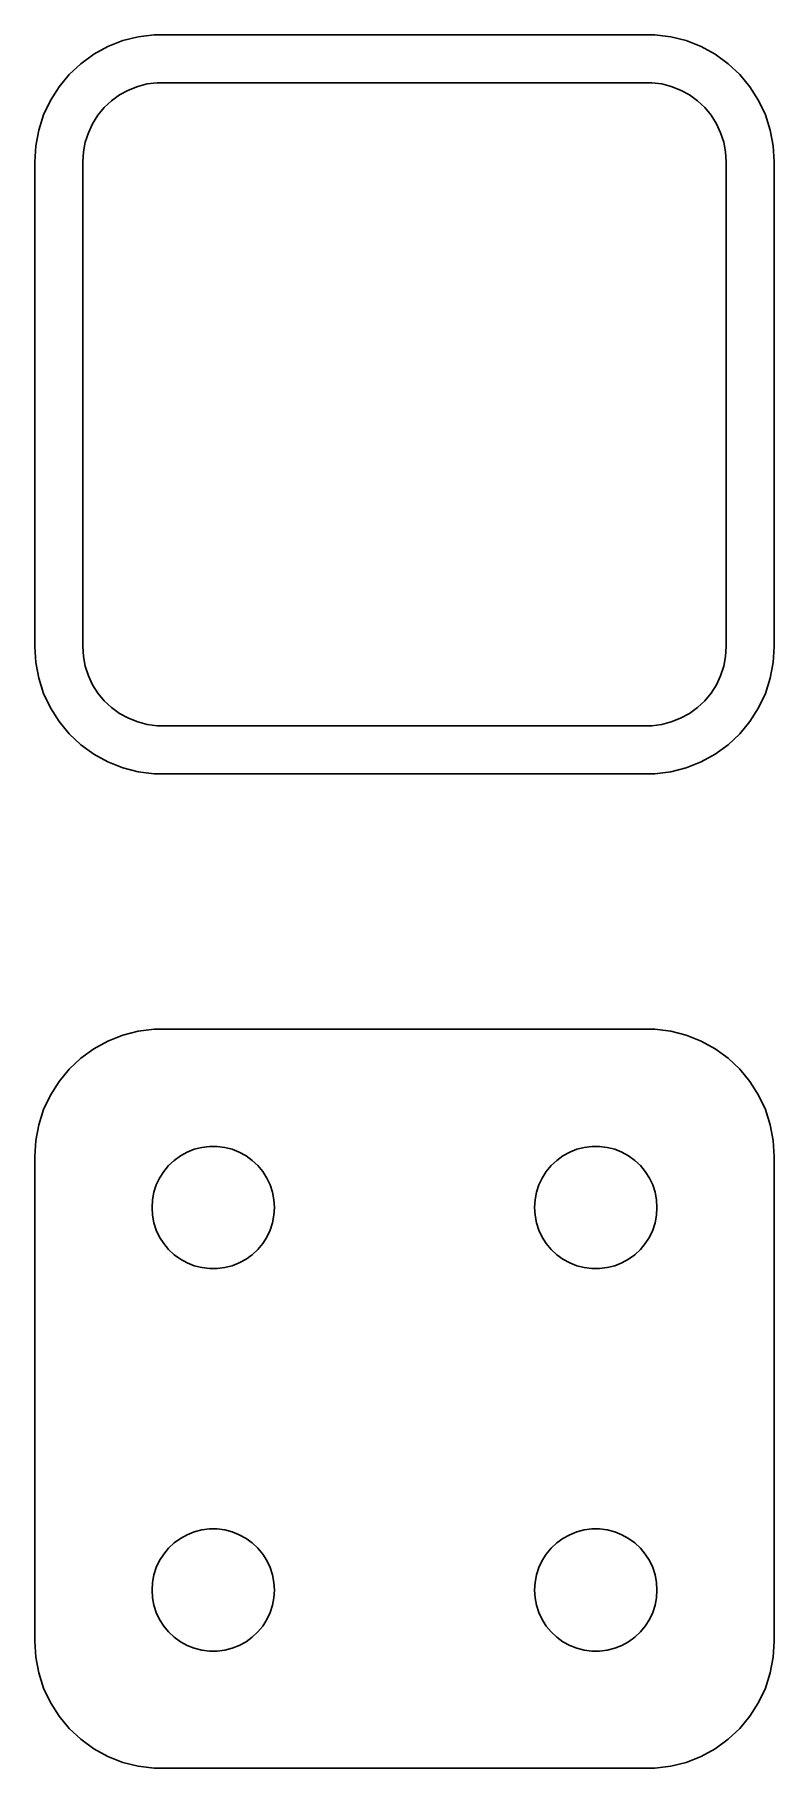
# Model space of a CAD drawing. Header units: metres. Extents: x -14.5 to 14.5, y 63.5 to 131.5.
import ezdxf

# ---------------------------------------------------------------- set-up
doc = ezdxf.new("R2010")
doc.units = ezdxf.units.M

msp = doc.modelspace()

# ---------------------------------------------------------------- linework, layer by layer
for p, q in [((-11.0451, 131.255), (-11.6289, 131.024)), ((-10.4369, 131.411), (-11.0451, 131.255)), ((-9.81395, 131.49), (-10.4369, 131.411)), ((9.81395, 131.49), (-9.81395, 131.49)), ((10.4369, 131.411), (9.81395, 131.49)), ((11.0451, 131.255), (10.4369, 131.411)), ((11.6289, 131.024), (11.0451, 131.255)), ((-12.1791, 130.722), (-12.6871, 130.353)), ((-11.6289, 131.024), (-12.1791, 130.722)), ((12.1791, 130.722), (11.6289, 131.024)), ((12.6871, 130.353), (12.1791, 130.722)), ((-13.1448, 129.923), (-13.5451, 129.439)), ((-12.6871, 130.353), (-13.1448, 129.923)), ((13.1448, 129.923), (12.6871, 130.353)), ((13.5451, 129.439), (13.1448, 129.923)), ((-13.5451, 129.439), (-13.8815, 128.909)), ((-11.168, 129.128), (-10.8254, 129.317)), ((-10.8254, 129.317), (-10.4619, 129.461)), ((-10.4619, 129.461), (-10.0833, 129.558)), ((-10.0833, 129.558), (-9.69545, 129.607)), ((-9.69545, 129.607), (9.69545, 129.607)), ((9.69545, 129.607), (10.0833, 129.558)), ((10.0833, 129.558), (10.4619, 129.461)), ((10.4619, 129.461), (10.8254, 129.317)), ((10.8254, 129.317), (11.168, 129.128)), ((13.8815, 128.909), (13.5451, 129.439)), ((-13.8815, 128.909), (-14.1489, 128.341)), ((-12.0184, 128.33), (-11.7692, 128.631)), ((-11.7692, 128.631), (-11.4842, 128.899)), ((-11.4842, 128.899), (-11.168, 129.128)), ((11.168, 129.128), (11.4842, 128.899)), ((11.4842, 128.899), (11.7692, 128.631)), ((11.7692, 128.631), (12.0184, 128.33)), ((14.1489, 128.341), (13.8815, 128.909)), ((-14.1489, 128.341), (-14.3429, 127.743)), ((-12.3943, 127.646), (-12.2279, 128)), ((-12.2279, 128), (-12.0184, 128.33)), ((12.0184, 128.33), (12.2279, 128)), ((12.2279, 128), (12.3943, 127.646)), ((14.3429, 127.743), (14.1489, 128.341)), ((-14.4606, 127.127), (-14.5, 126.5)), ((-14.3429, 127.743), (-14.4606, 127.127)), ((-12.5884, 126.89), (-12.5151, 127.274)), ((-12.5151, 127.274), (-12.3943, 127.646)), ((12.3943, 127.646), (12.5151, 127.274)), ((12.5151, 127.274), (12.5884, 126.89)), ((14.4606, 127.127), (14.3429, 127.743)), ((14.5, 126.5), (14.4606, 127.127)), ((-14.5, 126.5), (-14.5, 107.5)), ((-12.6129, 126.5), (-12.5884, 126.89)), ((-12.6129, 107.5), (-12.6129, 126.5)), ((12.5884, 126.89), (12.6129, 126.5)), ((12.6129, 126.5), (12.6129, 107.5)), ((14.5, 107.5), (14.5, 126.5)), ((-14.5, 107.5), (-14.4606, 106.873)), ((-12.5884, 107.11), (-12.6129, 107.5)), ((12.6129, 107.5), (12.5884, 107.11)), ((14.4606, 106.873), (14.5, 107.5)), ((-14.4606, 106.873), (-14.3429, 106.257)), ((-12.5151, 106.726), (-12.5884, 107.11)), ((12.5884, 107.11), (12.5151, 106.726)), ((14.3429, 106.257), (14.4606, 106.873)), ((-14.3429, 106.257), (-14.1489, 105.659)), ((-12.3943, 106.354), (-12.5151, 106.726)), ((-12.2279, 106), (-12.3943, 106.354)), ((12.3943, 106.354), (12.2279, 106)), ((12.5151, 106.726), (12.3943, 106.354)), ((14.1489, 105.659), (14.3429, 106.257)), ((-14.1489, 105.659), (-13.8815, 105.091)), ((-12.0184, 105.67), (-12.2279, 106)), ((-11.7692, 105.369), (-12.0184, 105.67)), ((12.0184, 105.67), (11.7692, 105.369)), ((12.2279, 106), (12.0184, 105.67)), ((13.8815, 105.091), (14.1489, 105.659)), ((-13.8815, 105.091), (-13.5451, 104.561)), ((-11.4842, 105.101), (-11.7692, 105.369)), ((-11.168, 104.872), (-11.4842, 105.101)), ((-10.8254, 104.683), (-11.168, 104.872)), ((11.168, 104.872), (10.8254, 104.683)), ((11.4842, 105.101), (11.168, 104.872)), ((11.7692, 105.369), (11.4842, 105.101)), ((13.5451, 104.561), (13.8815, 105.091)), ((-13.5451, 104.561), (-13.1448, 104.077)), ((-13.1448, 104.077), (-12.6871, 103.647)), ((-10.4619, 104.539), (-10.8254, 104.683)), ((-10.0833, 104.442), (-10.4619, 104.539)), ((-9.69545, 104.393), (-10.0833, 104.442)), ((9.69545, 104.393), (-9.69545, 104.393)), ((10.0833, 104.442), (9.69545, 104.393)), ((10.4619, 104.539), (10.0833, 104.442)), ((10.8254, 104.683), (10.4619, 104.539)), ((12.6871, 103.647), (13.1448, 104.077)), ((13.1448, 104.077), (13.5451, 104.561)), ((-12.6871, 103.647), (-12.1791, 103.278)), ((12.1791, 103.278), (12.6871, 103.647)), ((-12.1791, 103.278), (-11.6289, 102.976)), ((-11.6289, 102.976), (-11.0451, 102.745)), ((-11.0451, 102.745), (-10.4369, 102.589)), ((10.4369, 102.589), (11.0451, 102.745)), ((11.0451, 102.745), (11.6289, 102.976)), ((11.6289, 102.976), (12.1791, 103.278)), ((-10.4369, 102.589), (-9.81395, 102.51)), ((-9.81395, 102.51), (9.81395, 102.51)), ((9.81395, 102.51), (10.4369, 102.589)), ((-9.81395, 92.4901), (-10.4369, 92.4114)), ((9.81395, 92.4901), (-9.81395, 92.4901)), ((10.4369, 92.4114), (9.81395, 92.4901)), ((-11.6289, 92.0241), (-12.1791, 91.7216)), ((-11.0451, 92.2553), (-11.6289, 92.0241)), ((-10.4369, 92.4114), (-11.0451, 92.2553)), ((11.0451, 92.2553), (10.4369, 92.4114)), ((11.6289, 92.0241), (11.0451, 92.2553)), ((12.1791, 91.7216), (11.6289, 92.0241)), ((-12.6871, 91.3526), (-13.1448, 90.9227)), ((-12.1791, 91.7216), (-12.6871, 91.3526)), ((12.6871, 91.3526), (12.1791, 91.7216)), ((13.1448, 90.9227), (12.6871, 91.3526)), ((-13.5451, 90.4389), (-13.8815, 89.9088)), ((-13.1448, 90.9227), (-13.5451, 90.4389)), ((13.5451, 90.4389), (13.1448, 90.9227)), ((13.8815, 89.9088), (13.5451, 90.4389)), ((-13.8815, 89.9088), (-14.1489, 89.3406)), ((14.1489, 89.3406), (13.8815, 89.9088)), ((-14.1489, 89.3406), (-14.3429, 88.7434)), ((14.3429, 88.7434), (14.1489, 89.3406)), ((-14.3429, 88.7434), (-14.4606, 88.1267)), ((14.4606, 88.1267), (14.3429, 88.7434)), ((-14.4606, 88.1267), (-14.5, 87.5)), ((-8.52187, 87.6716), (-8.24164, 87.7825)), ((-8.24164, 87.7825), (-7.94971, 87.8575)), ((-7.94971, 87.8575), (-7.6507, 87.8953)), ((-7.6507, 87.8953), (-7.34929, 87.8953)), ((-7.34929, 87.8953), (-7.05028, 87.8575)), ((-7.05028, 87.8575), (-6.75835, 87.7825)), ((-6.75835, 87.7825), (-6.47812, 87.6716)), ((6.47812, 87.6716), (6.75835, 87.7825)), ((6.75835, 87.7825), (7.05028, 87.8575)), ((7.05028, 87.8575), (7.34929, 87.8953)), ((7.34929, 87.8953), (7.6507, 87.8953)), ((7.6507, 87.8953), (7.94971, 87.8575)), ((7.94971, 87.8575), (8.24164, 87.7825)), ((8.24164, 87.7825), (8.52187, 87.6716)), ((14.5, 87.5), (14.4606, 88.1267)), ((-14.5, 87.5), (-14.5, 68.5)), ((-9.44164, 86.9107), (-9.24951, 87.1429)), ((-9.24951, 87.1429), (-9.02982, 87.3492)), ((-9.02982, 87.3492), (-8.78598, 87.5264)), ((-8.78598, 87.5264), (-8.52187, 87.6716)), ((-6.47812, 87.6716), (-6.214, 87.5264)), ((-6.214, 87.5264), (-5.97017, 87.3492)), ((-5.97017, 87.3492), (-5.75047, 87.1429)), ((-5.75047, 87.1429), (-5.55835, 86.9107)), ((5.55835, 86.9107), (5.75047, 87.1429)), ((5.75047, 87.1429), (5.97017, 87.3492)), ((5.97017, 87.3492), (6.214, 87.5264)), ((6.214, 87.5264), (6.47812, 87.6716)), ((8.52187, 87.6716), (8.78598, 87.5264)), ((8.78598, 87.5264), (9.02982, 87.3492)), ((9.02982, 87.3492), (9.24951, 87.1429)), ((9.24951, 87.1429), (9.44164, 86.9107)), ((14.5, 68.5), (14.5, 87.5)), ((-9.82458, 86.0968), (-9.73146, 86.3835)), ((-9.73146, 86.3835), (-9.60313, 86.6562)), ((-9.60313, 86.6562), (-9.44164, 86.9107)), ((-5.55835, 86.9107), (-5.39685, 86.6562)), ((-5.39685, 86.6562), (-5.26852, 86.3835)), ((-5.26852, 86.3835), (-5.1754, 86.0968)), ((5.1754, 86.0968), (5.26852, 86.3835)), ((5.26852, 86.3835), (5.39685, 86.6562)), ((5.39685, 86.6562), (5.55835, 86.9107)), ((9.44164, 86.9107), (9.60313, 86.6562)), ((9.60313, 86.6562), (9.73146, 86.3835)), ((9.73146, 86.3835), (9.82458, 86.0968)), ((-9.89999, 85.5), (-9.88107, 85.8008)), ((-9.88107, 85.8008), (-9.82458, 86.0968)), ((-5.1754, 86.0968), (-5.11891, 85.8008)), ((-5.11891, 85.8008), (-5.09999, 85.5)), ((5.09999, 85.5), (5.11891, 85.8008)), ((5.11891, 85.8008), (5.1754, 86.0968)), ((9.82458, 86.0968), (9.88107, 85.8008)), ((9.88107, 85.8008), (9.89999, 85.5)), ((-9.88107, 85.1992), (-9.89999, 85.5)), ((-9.82458, 84.9031), (-9.88107, 85.1992)), ((-5.11891, 85.1992), (-5.1754, 84.9031)), ((-5.09999, 85.5), (-5.11891, 85.1992)), ((5.11891, 85.1992), (5.09999, 85.5)), ((5.1754, 84.9031), (5.11891, 85.1992)), ((9.88107, 85.1992), (9.82458, 84.9031)), ((9.89999, 85.5), (9.88107, 85.1992)), ((-9.73146, 84.6165), (-9.82458, 84.9031)), ((-9.60313, 84.3438), (-9.73146, 84.6165)), ((-9.44164, 84.0893), (-9.60313, 84.3438)), ((-5.39685, 84.3438), (-5.55835, 84.0893)), ((-5.26852, 84.6165), (-5.39685, 84.3438)), ((-5.1754, 84.9031), (-5.26852, 84.6165)), ((5.26852, 84.6165), (5.1754, 84.9031)), ((5.39685, 84.3438), (5.26852, 84.6165)), ((5.55835, 84.0893), (5.39685, 84.3438)), ((9.60313, 84.3438), (9.44164, 84.0893)), ((9.73146, 84.6165), (9.60313, 84.3438)), ((9.82458, 84.9031), (9.73146, 84.6165)), ((-9.24951, 83.8571), (-9.44164, 84.0893)), ((-9.02982, 83.6508), (-9.24951, 83.8571)), ((-8.78598, 83.4736), (-9.02982, 83.6508)), ((-5.97017, 83.6508), (-6.214, 83.4736)), ((-5.75047, 83.8571), (-5.97017, 83.6508)), ((-5.55835, 84.0893), (-5.75047, 83.8571)), ((5.75047, 83.8571), (5.55835, 84.0893)), ((5.97017, 83.6508), (5.75047, 83.8571)), ((6.214, 83.4736), (5.97017, 83.6508)), ((9.02982, 83.6508), (8.78598, 83.4736)), ((9.24951, 83.8571), (9.02982, 83.6508)), ((9.44164, 84.0893), (9.24951, 83.8571)), ((-8.52187, 83.3284), (-8.78598, 83.4736)), ((-8.24164, 83.2175), (-8.52187, 83.3284)), ((-7.94971, 83.1425), (-8.24164, 83.2175)), ((-7.6507, 83.1047), (-7.94971, 83.1425)), ((-7.34929, 83.1047), (-7.6507, 83.1047)), ((-7.05028, 83.1425), (-7.34929, 83.1047)), ((-6.75835, 83.2175), (-7.05028, 83.1425)), ((-6.47812, 83.3284), (-6.75835, 83.2175)), ((-6.214, 83.4736), (-6.47812, 83.3284)), ((6.47812, 83.3284), (6.214, 83.4736)), ((6.75835, 83.2175), (6.47812, 83.3284)), ((7.05028, 83.1425), (6.75835, 83.2175)), ((7.34929, 83.1047), (7.05028, 83.1425)), ((7.6507, 83.1047), (7.34929, 83.1047)), ((7.94971, 83.1425), (7.6507, 83.1047)), ((8.24164, 83.2175), (7.94971, 83.1425)), ((8.52187, 83.3284), (8.24164, 83.2175)), ((8.78598, 83.4736), (8.52187, 83.3284)), ((-8.52187, 72.6716), (-8.24164, 72.7825)), ((-8.24164, 72.7825), (-7.94971, 72.8575)), ((-7.94971, 72.8575), (-7.6507, 72.8953)), ((-7.6507, 72.8953), (-7.34929, 72.8953)), ((-7.34929, 72.8953), (-7.05028, 72.8575)), ((-7.05028, 72.8575), (-6.75835, 72.7825)), ((-6.75835, 72.7825), (-6.47812, 72.6716)), ((6.47812, 72.6716), (6.75835, 72.7825)), ((6.75835, 72.7825), (7.05028, 72.8575)), ((7.05028, 72.8575), (7.34929, 72.8953)), ((7.34929, 72.8953), (7.6507, 72.8953)), ((7.6507, 72.8953), (7.94971, 72.8575)), ((7.94971, 72.8575), (8.24164, 72.7825)), ((8.24164, 72.7825), (8.52187, 72.6716)), ((-9.44164, 71.9107), (-9.24951, 72.1429)), ((-9.24951, 72.1429), (-9.02982, 72.3492)), ((-9.02982, 72.3492), (-8.78598, 72.5264)), ((-8.78598, 72.5264), (-8.52187, 72.6716)), ((-6.47812, 72.6716), (-6.214, 72.5264)), ((-6.214, 72.5264), (-5.97017, 72.3492)), ((-5.97017, 72.3492), (-5.75047, 72.1429)), ((-5.75047, 72.1429), (-5.55835, 71.9107)), ((5.55835, 71.9107), (5.75047, 72.1429)), ((5.75047, 72.1429), (5.97017, 72.3492)), ((5.97017, 72.3492), (6.214, 72.5264)), ((6.214, 72.5264), (6.47812, 72.6716)), ((8.52187, 72.6716), (8.78598, 72.5264)), ((8.78598, 72.5264), (9.02982, 72.3492)), ((9.02982, 72.3492), (9.24951, 72.1429)), ((9.24951, 72.1429), (9.44164, 71.9107)), ((-9.82458, 71.0969), (-9.73146, 71.3835)), ((-9.73146, 71.3835), (-9.60313, 71.6562)), ((-9.60313, 71.6562), (-9.44164, 71.9107)), ((-5.55835, 71.9107), (-5.39685, 71.6562)), ((-5.39685, 71.6562), (-5.26852, 71.3835)), ((-5.26852, 71.3835), (-5.1754, 71.0969)), ((5.1754, 71.0969), (5.26852, 71.3835)), ((5.26852, 71.3835), (5.39685, 71.6562)), ((5.39685, 71.6562), (5.55835, 71.9107)), ((9.44164, 71.9107), (9.60313, 71.6562)), ((9.60313, 71.6562), (9.73146, 71.3835)), ((9.73146, 71.3835), (9.82458, 71.0969)), ((-9.89999, 70.5), (-9.88107, 70.8008)), ((-9.88107, 70.8008), (-9.82458, 71.0969)), ((-5.1754, 71.0969), (-5.11891, 70.8008)), ((-5.11891, 70.8008), (-5.09999, 70.5)), ((5.09999, 70.5), (5.11891, 70.8008)), ((5.11891, 70.8008), (5.1754, 71.0969)), ((9.82458, 71.0969), (9.88107, 70.8008)), ((9.88107, 70.8008), (9.89999, 70.5)), ((-9.88107, 70.1992), (-9.89999, 70.5)), ((-9.82458, 69.9032), (-9.88107, 70.1992)), ((-5.11891, 70.1992), (-5.1754, 69.9032)), ((-5.09999, 70.5), (-5.11891, 70.1992)), ((5.11891, 70.1992), (5.09999, 70.5)), ((5.1754, 69.9032), (5.11891, 70.1992)), ((9.88107, 70.1992), (9.82458, 69.9032)), ((9.89999, 70.5), (9.88107, 70.1992)), ((-9.73146, 69.6165), (-9.82458, 69.9032)), ((-9.60313, 69.3438), (-9.73146, 69.6165)), ((-9.44164, 69.0893), (-9.60313, 69.3438)), ((-5.39685, 69.3438), (-5.55835, 69.0893)), ((-5.26852, 69.6165), (-5.39685, 69.3438)), ((-5.1754, 69.9032), (-5.26852, 69.6165)), ((5.26852, 69.6165), (5.1754, 69.9032)), ((5.39685, 69.3438), (5.26852, 69.6165)), ((5.55835, 69.0893), (5.39685, 69.3438)), ((9.60313, 69.3438), (9.44164, 69.0893)), ((9.73146, 69.6165), (9.60313, 69.3438)), ((9.82458, 69.9032), (9.73146, 69.6165)), ((-9.24951, 68.8571), (-9.44164, 69.0893)), ((-9.02982, 68.6508), (-9.24951, 68.8571)), ((-5.75047, 68.8571), (-5.97017, 68.6508)), ((-5.55835, 69.0893), (-5.75047, 68.8571)), ((5.75047, 68.8571), (5.55835, 69.0893)), ((5.97017, 68.6508), (5.75047, 68.8571)), ((9.24951, 68.8571), (9.02982, 68.6508)), ((9.44164, 69.0893), (9.24951, 68.8571)), ((-14.5, 68.5), (-14.4606, 67.8733)), ((-8.78598, 68.4736), (-9.02982, 68.6508)), ((-8.52187, 68.3284), (-8.78598, 68.4736)), ((-8.24164, 68.2175), (-8.52187, 68.3284)), ((-7.94971, 68.1425), (-8.24164, 68.2175)), ((-7.6507, 68.1047), (-7.94971, 68.1425)), ((-7.34929, 68.1047), (-7.6507, 68.1047)), ((-7.05028, 68.1425), (-7.34929, 68.1047)), ((-6.75835, 68.2175), (-7.05028, 68.1425)), ((-6.47812, 68.3284), (-6.75835, 68.2175)), ((-6.214, 68.4736), (-6.47812, 68.3284)), ((-5.97017, 68.6508), (-6.214, 68.4736)), ((6.214, 68.4736), (5.97017, 68.6508)), ((6.47812, 68.3284), (6.214, 68.4736)), ((6.75835, 68.2175), (6.47812, 68.3284)), ((7.05028, 68.1425), (6.75835, 68.2175)), ((7.34929, 68.1047), (7.05028, 68.1425)), ((7.6507, 68.1047), (7.34929, 68.1047)), ((7.94971, 68.1425), (7.6507, 68.1047)), ((8.24164, 68.2175), (7.94971, 68.1425)), ((8.52187, 68.3284), (8.24164, 68.2175)), ((8.78598, 68.4736), (8.52187, 68.3284)), ((9.02982, 68.6508), (8.78598, 68.4736)), ((14.4606, 67.8733), (14.5, 68.5)), ((-14.4606, 67.8733), (-14.3429, 67.2566)), ((14.3429, 67.2566), (14.4606, 67.8733)), ((-14.3429, 67.2566), (-14.1489, 66.6594)), ((-14.1489, 66.6594), (-13.8815, 66.0912)), ((13.8815, 66.0912), (14.1489, 66.6594)), ((14.1489, 66.6594), (14.3429, 67.2566)), ((-13.8815, 66.0912), (-13.5451, 65.5611)), ((13.5451, 65.5611), (13.8815, 66.0912)), ((-13.5451, 65.5611), (-13.1448, 65.0773)), ((13.1448, 65.0773), (13.5451, 65.5611)), ((-13.1448, 65.0773), (-12.6871, 64.6474)), ((-12.6871, 64.6474), (-12.1791, 64.2784)), ((12.1791, 64.2784), (12.6871, 64.6474)), ((12.6871, 64.6474), (13.1448, 65.0773)), ((-12.1791, 64.2784), (-11.6289, 63.9759)), ((-11.6289, 63.9759), (-11.0451, 63.7447)), ((11.0451, 63.7447), (11.6289, 63.9759)), ((11.6289, 63.9759), (12.1791, 64.2784)), ((-11.0451, 63.7447), (-10.4369, 63.5886)), ((-10.4369, 63.5886), (-9.81395, 63.5099)), ((-9.81395, 63.5099), (9.81395, 63.5099)), ((9.81395, 63.5099), (10.4369, 63.5886)), ((10.4369, 63.5886), (11.0451, 63.7447))]:
    msp.add_line(p, q)

doc.saveas('drawing.dxf')
